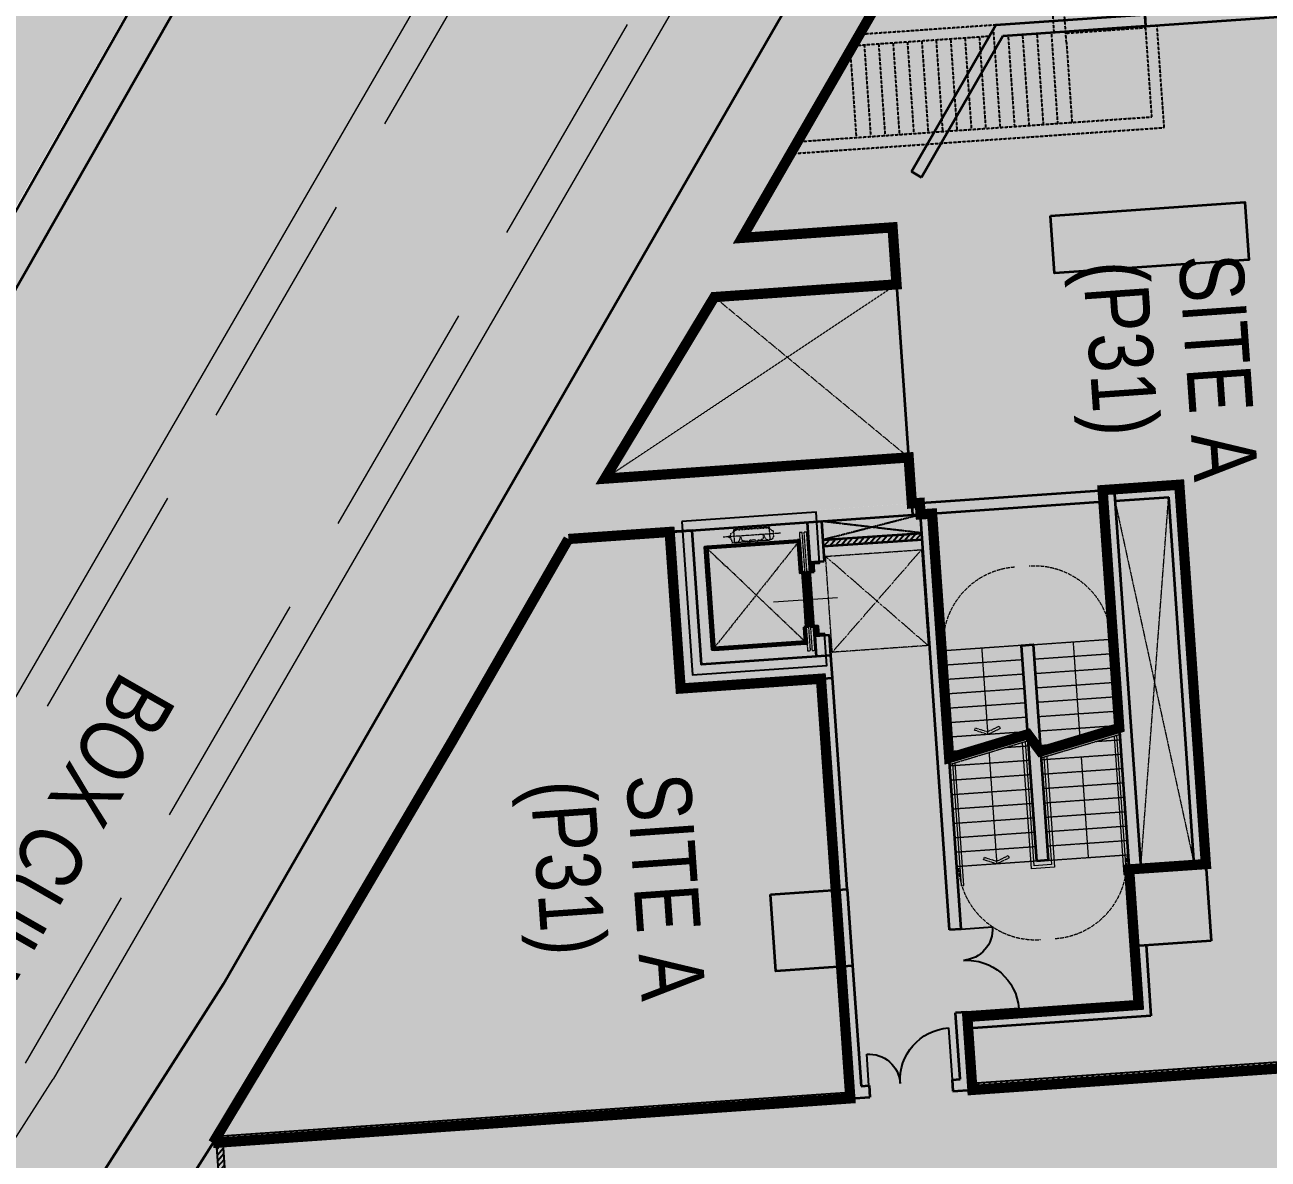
# Model space of a CAD drawing. Header units: millimetres. Extents: x 833941507 to 1669051331, y 817666127 to 1636299673.
# Drawn here: x 834580014 to 834599415, y 818111603 to 818129307 of the extents above; entities that cross this region are included whole.
import ezdxf

# ---------------------------------------------------------------- set-up
doc = ezdxf.new("R2010")
doc.units = ezdxf.units.MM
doc.header["$LTSCALE"] = 3
for name, pattern in [('3A35X-MADL-P-LT-B01-0$0$ACAD_ISO02W033', [5, 4, -1]), ('3A35X-MAGP-P-ADR-B01-0$0$B0701', [2.34375, 1.5625, -0.78125]), ('3A35X-MAGP-P-ADR-B01-0$0$CENTER2', [1.125, 0.75, -0.125, 0.125, -0.125]), ('3A35X-MAGP-P-ADR-B01-0$0$HIDDEN', [0.375, 0.25, -0.125]), ('ACAD_ISO04W033', [10, 8, -1, 0, -1]), ('B0606', [0.7813, 0.39065, -0.39065]), ('B0701', [2.34375, 1.5625, -0.78125]), ('DASH', [0.35, 0.25, -0.1]), ('DIVIDE', [1.25, 0.5, -0.25, 0, -0.25, 0, -0.25])]:
    doc.linetypes.add(name, pattern=pattern)
for name, color, linetype in [('3A35X-MAGP-P-ADR-B01-0$0$void', 7, '3A35X-MAGP-P-ADR-B01-0$0$CENTER2'), ('_DEVELOPMENT BOUNDARY', 96, 'DIVIDE'), ('_SUBLEASE LINE', 10, 'DIVIDE'), ('BD-CB-SOLID-DH', 251, 'Continuous')]:
    doc.layers.add(name, color=color, linetype=linetype)
for name, color, linetype, lineweight in [('ACM921__', 6, 'Continuous', 0), ('Hatch (LTC&CB)', 252, 'Continuous', 35), ('HATCH-SUBLEASE', 241, 'Continuous', 5), ('UAJ-00ANNO', 7, 'Continuous', 5), ('UAJ-05SYMB-a', 1, 'Continuous', 9), ('UAJ-22INWA', 6, 'Continuous', 35), ('UAJ-22INWA-bw', 3, 'Continuous', 35), ('UAJ-22INWA-y', 8, 'B0701', 9), ('UAJ-23FLOR-h', 251, 'Continuous', 9), ('UAJ-23FLOR-y', 8, 'B0701', 9), ('UAJ-24STAI', 8, 'Continuous', 35), ('UAJ-24STAI-a', 9, '3A35X-MADL-P-LT-B01-0$0$ACAD_ISO02W033', 13), ('UAJ-24STAI-h', 251, 'Continuous', 9), ('UAJ-24STAI-x', 9, 'ACAD_ISO04W033', 5), ('UAJ-24STAI-y', 8, 'B0701', 9), ('UAJ-24STAI-z', 8, 'B0606', 9), ('UAJ-28STRU', 6, 'Continuous', 35), ('UAJ-32INFR', 7, 'Continuous', 25), ('UAJ-34RAIL-a', 1, 'Continuous', 13)]:
    doc.layers.add(name, color=color, linetype=linetype, lineweight=lineweight)
doc.layers.add('UAJ-28STRU-$', color=32, linetype='Continuous', plot=False)
doc.styles.add('3A35X-MSFP-P-ISP2$0$STANDARD', font='arial.ttf', dxfattribs={"width": 0.8})
pattern_1 = [(48.99896, (834578402.495, 818090778.38), (-47.9233, 41.66062), [])]

# ---------------------------------------------------------------- blocks, each defined once
blk = doc.blocks.new('BOX_CUL_20171026')
at = {"layer": 'ACM921__', "ltscale": 25}
for p, q in [((834589.702, 818135.798), (834577.425, 818114.603)), ((834592.475, 818133.602), (834580.454, 818112.849)), ((834562.181, 818084.39, 0), (834580.454, 818112.849))]:
    blk.add_line(p, q, dxfattribs=at)
at = {"layer": 'ACM921__', "linetype": 'DASH', "ltscale": 5}
for p, q in [((834590.135, 818135.548), (834577.858, 818114.353)), ((834592.042, 818133.853), (834580.021, 818113.1))]:
    blk.add_line(p, q, dxfattribs=at)
blk = doc.blocks.new('3A35X-MAGP-P-ADR-B01-0$0$CB-37')
at = {"layer": 'UAJ-24STAI-h'}
for points in [[(1982, 1733), (367, 1733), (367, 1768), (1982, 1768)], [(367, 307), (400, 307), (400, 1733), (367, 1733)], [(1950, 1733), (1982, 1733), (1982, 307), (1950, 307)], [(625, 318), (367, 318), (367, 283), (625, 283)], [(625, 238), (1047, 238), (1047, 283), (625, 283)], [(625, 168), (1047, 168), (1047, 213), (625, 213)], [(1052, 238), (1474, 238), (1474, 283), (1052, 283)], [(1052, 168), (1474, 168), (1474, 213), (1052, 213)], [(1982, 318), (1475, 318), (1475, 283), (1982, 283)], [(475, 93), (625, 93), (625, 150), (475, 150)], [(1475, 93), (1625, 93), (1625, 150), (1475, 150)]]:
    blk.add_hatch(color=256, dxfattribs=at).paths.add_polyline_path(points)
at = {"layer": 'UAJ-05SYMB-a'}
blk.add_line((1050, 758, -3), (1050, -242, -3), dxfattribs=at)
at = {"layer": 'UAJ-24STAI'}
for points in [[(1982, 1733), (367, 1733), (367, 1768), (1982, 1768)], [(1982, 1733), (1450, 1733), (1450, 1768), (1982, 1768)], [(367, 307), (400, 307), (400, 1733), (367, 1733)], [(1950, 1733), (1982, 1733), (1982, 307), (1950, 307)], [(625, 318), (367, 318), (367, 283), (625, 283)], [(625, 238), (1047, 238), (1047, 283), (625, 283)], [(625, 168), (1047, 168), (1047, 213), (625, 213)], [(1052, 238), (1474, 238), (1474, 283), (1052, 283)], [(1052, 168), (1474, 168), (1474, 213), (1052, 213)], [(1982, 318), (1475, 318), (1475, 283), (1982, 283)], [(475, 93), (625, 93), (625, 150), (475, 150)], [(1475, 93), (1625, 93), (1625, 150), (1475, 150)]]:
    blk.add_lwpolyline(points, close=True, dxfattribs=at)
at = {"layer": 'UAJ-24STAI-a'}
for points in [[(2017, 744), (2216, 744), (2216, 1306), (2017, 1306)], [(250, 238), (2100, 238), (2100, 283), (250, 283)], [(250, 168), (2100, 168), (2100, 213), (250, 213)]]:
    blk.add_lwpolyline(points, close=True, dxfattribs=at)
at = {"layer": 'UAJ-24STAI-a', "elevation": -3}
blk.add_lwpolyline([(600, 150), (1500, 150)], dxfattribs=at)
at = {"layer": 'UAJ-24STAI-x'}
for p, q in [((367, 283, -3), (1950, 1733)), ((1982, 283), (400, 1733, -3)), ((2116, 1475), (2116, 575))]:
    blk.add_line(p, q, dxfattribs=at)
at = {"layer": 'UAJ-24STAI-z', "flags": 128}
blk.add_lwpolyline([(2125, 1380, -0.414214), (2128, 1377), (2128, 1353), (2155, 1353, -0.374948), (2163, 1344), (2163, 1333, -0.154243), (2187, 1312), (2189, 1312), (2189, 1290, -0.337584), (2210, 1261), (2210, 782, -0.337584), (2189, 753), (2189, 732), (2187, 731, -0.154243), (2163, 710), (2163, 699, -0.374948), (2155, 690), (2067, 690, -0.37204), (2059, 699, -0.119556), (2038, 706, -0.095493), (2024, 721, -0.104117), (2021, 732), (2021, 785, -0.104117), (2024, 796, -0.127522), (2044, 815, -0.096328), (2089, 829), (2096, 852), (2043, 852), (2043, 864), (2036, 864, -0.414214), (2033, 867), (2033, 882, -0.359988), (2026, 890), (2026, 899), (2024, 933, 0.276227), (2014, 947), (1986, 958), (1983, 958), (1983, 970), (2036, 971), (2036, 1072), (1983, 1074), (1983, 1086), (1986, 1086), (2014, 1096, 0.276227), (2024, 1110), (2026, 1145), (2026, 1154, -0.359988), (2033, 1161), (2033, 1176, -0.414214), (2036, 1179), (2043, 1179), (2043, 1192), (2096, 1192), (2089, 1215, -0.096328), (2044, 1228, -0.08726), (2029, 1240), (2014, 1240), (2014, 1340), (2032, 1340), (2032, 1332, -0.036661), (2038, 1337), (2038, 1337, -0.119256), (2059, 1344), (2059, 1344, -0.371653), (2067, 1353), (2092, 1353), (2092, 1377, -0.414214), (2095, 1380)], format="xyb", close=True, dxfattribs=at)
at = {"layer": 'UAJ-28STRU-$'}
blk.add_lwpolyline([(2400, 2100), (0, 2100), (0, 0), (500, 0), (500, 150), (150, 150), (150, 1950), (2250, 1950), (2250, 150), (1600, 150), (1600, 0), (2400, 0)], close=True, dxfattribs=at)
blk = doc.blocks.new('DD1300')
at = {"layer": 'UAJ-32INFR'}
for p, q in [((0, 810), (0, 0)), ((1300, 0), (1300, 490))]:
    blk.add_line(p, q, dxfattribs=at)
for centre, radius, start, end in [((0, 0), 810, 0, 90), ((1300, 0), 490, 90, 180)]:
    blk.add_arc(centre, radius, start, end, dxfattribs=at)
blk = doc.blocks.new('GBP-LTC-LB01')
at = {"layer": 'BD-CB-SOLID-DH', "ltscale": 10}
h = blk.add_hatch(dxfattribs=at)
h.set_pattern_fill('ANSI31', color=256, scale=20, angle=0.0001, style=0)
h.set_pattern_definition([(48.99896, (834579757.16, 818101399.354), (-47.9233, 41.66062), [])])
h.paths.add_polyline_path([(834594019, 818121276), (834594012, 818121375), (834592466, 818121267), (834592473, 818121168)])
h = blk.add_hatch(dxfattribs=at)
h.set_pattern_fill('ANSI31', color=256, scale=20, angle=0.0001, style=0)
h.set_pattern_definition([(48.99896, (834582084.506, 818092914.94), (-47.9233, 41.66062), [])])
h.paths.add_polyline_path([(834601404, 818113245), (834594793, 818112783), (834594800, 818112683), (834601411, 818113145)])
h = blk.add_hatch(dxfattribs=at)
h.set_pattern_fill('ANSI31', color=256, scale=20, angle=0.0001, style=0)
h.set_pattern_definition(pattern_1)
h.paths.add_polyline_path([(834592888, 818112650), (834587494, 818112272), (834587501, 818112173), (834592895, 818112550)])
h = blk.add_hatch(dxfattribs=at)
h.set_pattern_fill('ANSI31', color=256, scale=20, angle=0.0001, style=0)
h.set_pattern_definition(pattern_1)
h.paths.add_polyline_path([(834586496, 818112203), (834586503, 818112103), (834587501, 818112173), (834587494, 818112272)])
h = blk.add_hatch(dxfattribs=at)
h.set_pattern_fill('ANSI31', color=256, scale=20, angle=0.0001, style=0)
h.set_pattern_definition(pattern_1)
h.paths.add_polyline_path([(834586496, 818112203), (834583017, 818111960), (834582950, 818111855), (834586503, 818112104)])
h = blk.add_hatch(dxfattribs=at)
h.set_pattern_fill('ANSI31', color=256, scale=20, angle=0.0001, style=0)
h.set_pattern_definition(pattern_1)
h.paths.add_polyline_path([(834583204, 818109026), (834583304, 818109033), (834583106, 818111866), (834583006, 818111859)])
h.paths.add_polyline_path([(834583535, 818105736), (834583435, 818105729), (834583608, 818103260), (834583707, 818103267)])
h.paths.add_polyline_path([(834583370, 818106657), (834583470, 818106663), (834583369, 818108105), (834583269, 818108098)])
at = {"layer": 'UAJ-23FLOR-h'}
h = blk.add_hatch(dxfattribs=at)
h.set_pattern_fill('EARTH,_O', color=256, scale=180, angle=45)
h.set_pattern_definition([(45.0000001, (-1082349.7, 54794.9), (-3e-06, 1616.4461018), [1143, -1143]), (45.0000001, (-1082652.8, 55098), (-3e-06, 1616.4461018), [1143, -1143]), (45.0000001, (-1082955.9, 55401.1), (-3e-06, 1616.4461018), [1143, -1143]), (135.0000001, (-1082955.9, 55603.1), (-1616.4461018, -3e-06), [1143, -1143]), (135.0000001, (-1082652.8, 55906.2), (-1616.4461018, -3e-06), [1143, -1143]), (135.0000001, (-1082349.7, 56209.3), (-1616.4461018, -3e-06), [1143, -1143])])
h.paths.add_polyline_path([(834669469, 818015499), (834651081, 818014214), (834651091, 818014066), (834669480, 818015352)], flags=16)
edge = h.paths.add_edge_path()
edge.add_arc((834611764, 818123015), 22001, 94.0007, 118.6887)
edge.add_line((834601202, 818142316), (834593918, 818141228))
edge.add_arc((834611768, 818123014), 25503, 93.9972, 134.4213, ccw=False)
edge.add_line((834609991, 818148455), (834618164, 818149026))
edge.add_line((834618164, 818149026), (834618408, 818145535))
edge.add_line((834618408, 818145535), (834616365, 818145392))
edge.add_line((834616365, 818145392), (834616609, 818141901))
edge.add_line((834616609, 818141901), (834611622, 818141552))
edge.add_line((834611622, 818141552), (834611378, 818145043))
edge.add_line((834611378, 818145043), (834610229, 818144963))
h.paths.add_polyline_path([(834673233, 818197366), (834607546, 818192774), (834599172, 818174435), (834588349, 818152375), (834578622, 818133891), (834568418, 818115665), (834556457, 818095618), (834546606, 818080042), (834532219, 818058624), (834523692, 818046596), (834515684, 818035708), (834508244, 818025930), (834500656, 818016266), (834489787, 818002934), (834483448, 817995421), (834478638, 817989842), (834458454, 817967379), (834441506, 817949096), (834383076, 817886437), (834482027, 817893355), (834551919, 817920009), (834634905, 817930637), (834634023, 817939309), (834633770, 817941796), (834633578, 817943687), (834508697, 817930984), (834507053, 817930191), (834506409, 817939427), (834507657, 817945567), (834503417, 818006767), (834503064, 818011763), (834514053, 818025792), (834520785, 818034889), (834526319, 818042437), (834532382, 818050706), (834536346, 818056473), (834542258, 818065226), (834550406, 818077287), (834561579, 818095002), (834574523, 818117080), (834587769, 818140310), (834609774, 818143595), (834610002, 818140336), (834634253, 818142031), (834636807, 818105492), (834642791, 818105914), (834646279, 818056033), (834640293, 818055614), (834643382, 818011425), (834641138, 818011268), (834645776, 817944928), (834639048, 817944244), (834640362, 817931328), (834651070, 817932707), (834650588, 817936476), (834685106, 817940897), (834685588, 817937128), (834691374, 817937869)])
at = {"layer": 'UAJ-24STAI-x'}
for points in [[(834596576, 818119611), (834596371, 818119677), (834596177, 818119583), (834596195, 818119547), (834596374, 818119634), (834596564, 818119573)], [(834595233, 818118324), (834595039, 818118231), (834594834, 818118296), (834594846, 818118334), (834595036, 818118274), (834595215, 818118360)], [(834596702, 818117815), (834596497, 818117881), (834596303, 818117788), (834596320, 818117752), (834596500, 818117838), (834596690, 818117777)], [(834595374, 818116304), (834595180, 818116210), (834594975, 818116276), (834594987, 818116314), (834595177, 818116253), (834595357, 818116340)]]:
    blk.add_hatch(color=256, dxfattribs=at).paths.add_polyline_path(points)
at = {"layer": '3A35X-MAGP-P-ADR-B01-0$0$void', "ltscale": 4}
for p, q in [((834592465, 818121273), (834593991, 818121666)), ((834594011, 818121375), (834592446, 818121558))]:
    blk.add_line(p, q, dxfattribs=at)
at = {"layer": 'UAJ-05SYMB-a', "linetype": '3A35X-MAGP-P-ADR-B01-0$0$B0701'}
for p, q in [((834594110, 818119619), (834592509, 818121011)), ((834592613, 818119514), (834594005, 818121115))]:
    blk.add_line(p, q, dxfattribs=at)
at = {"layer": 'UAJ-05SYMB-a', "linetype": '3A35X-MAGP-P-ADR-B01-0$0$B0701', "elevation": 0}
blk.add_lwpolyline([(834592509, 818121011), (834594005, 818121115), (834594110, 818119619), (834592613, 818119514)], close=True, dxfattribs=at)
at = {"layer": 'UAJ-22INWA'}
for p, q in [((834595166, 818129305), (834597489, 818129467)), ((834597489, 818129467), (834597502, 818129288)), ((834593847, 818127016), (834595166, 818129305)), ((834597502, 818129288, 0), (834595274, 818129132, 0)), ((834597502, 818129288), (834595274, 818129132)), ((834595274, 818129132), (834594003, 818126926)), ((834594003, 818126926), (834593847, 818127016)), ((834593855, 818121837), (834597012, 818122057)), ((834598029, 818122129), (834597011, 818122057)), ((834597012, 818122057), (834597426, 818116137)), ((834598450, 818116114), (834598029, 818122129)), ((834594171, 818121678), (834596845, 818121865)), ((834596845, 818121865), (834597394, 818114009)), ((834597024, 818121878), (834597863, 818121937)), ((834598263, 818116196), (834597863, 818121937)), ((834594445, 818115182), (834593992, 818121666)), ((834594625, 818115194), (834594171, 818121678)), ((834592221, 818121541), (834592265, 818120918)), ((834592446, 818121558), (834592489, 818120934)), ((834592465, 818121267), (834594011, 818121375)), ((834592473, 818121168), (834594019, 818121276)), ((834592265, 818120918), (834592489, 818120934)), ((834592345, 818119771), (834592569, 818119786)), ((834592368, 818119447), (834592345, 818119771)), ((834592592, 818119462), (834592569, 818119786)), ((834592437, 818119101), (834592668, 818115805)), ((834592847, 818115817), (834592617, 818119114)), ((834594625, 818115194), (834594445, 818115182)), ((834597509, 818114940), (834597586, 818113842)), ((834592751, 818114608), (834592895, 818112550)), ((834592931, 818114620), (834593062, 818112742)), ((834594715, 818113897), (834594536, 818113885)), ((834594608, 818112850), (834594536, 818113885)), ((834594721, 818113823), (834594715, 818113897)), ((834597394, 818114009), (834594721, 818113823)), ((834597586, 818113842), (834594733, 818113643)), ((834594800, 818112683), (834594733, 818113643)), ((834593062, 818112742), (834593187, 818112751)), ((834593187, 818112751), (834593199, 818112571)), ((834594483, 818112842), (834594608, 818112850)), ((834594483, 818112842), (834594496, 818112662)), ((834594496, 818112662), (834594800, 818112683)), ((834592895, 818112550), (834593199, 818112571))]:
    blk.add_line(p, q, dxfattribs=at)
blk.add_lwpolyline([(834593867, 818121657), (834593992, 818121666)], dxfattribs=at)
blk.add_lwpolyline([(834595804, 818116254), (834595568, 818119621), (834595748, 818119633), (834595983, 818116267)], close=True, dxfattribs=at)
at = {"layer": 'UAJ-22INWA-bw', "lineweight": -3}
for p, q in [((834601404, 818113245, 0), (834594793, 818112783)), ((834601411, 818113145, 0), (834594800, 818112683)), ((834583017, 818111960), (834592888, 818112650)), ((834583106, 818111866), (834592895, 818112551)), ((834587493, 818112273, 0), (834587500, 818112173, 0)), ((834586496, 818112203, 0), (834586503, 818112104, 0)), ((834582950, 818111855), (834583006, 818111859)), ((834583204, 818109026), (834583006, 818111859)), ((834583304, 818109033), (834583106, 818111866))]:
    blk.add_line(p, q, dxfattribs=at)
at = {"layer": 'UAJ-22INWA-y'}
blk.add_lwpolyline([(834597012, 818122057), (834597748, 818122109)], dxfattribs=at)
at = {"layer": 'UAJ-23FLOR-y'}
for p, q in [((834597024, 818121878), (834598263, 818116196)), ((834597426, 818116132), (834597862, 818121936))]:
    blk.add_line(p, q, dxfattribs=at)
at = {"layer": 'UAJ-24STAI-a', "ltscale": 0.2}
for p, q in [((834596371, 818119677), (834596478, 818118149)), ((834594945, 818119577), (834595039, 818118231)), ((834595864, 818117965), (834597092, 818118333)), ((834594438, 818117864), (834595665, 818118235)), ((834594445, 818117764), (834595672, 818118135)), ((834595871, 818117866), (834597099, 818118233)), ((834595059, 818117950), (834595180, 818116210)), ((834596497, 818117881), (834596607, 818116310))]:
    blk.add_line(p, q, dxfattribs=at)
for points in [[(834595748, 818119633), (834596995, 818119721)], [(834595568, 818119621), (834594321, 818119534)], [(834595763, 818119409), (834597010, 818119496)], [(834595584, 818119396), (834594337, 818119309)], [(834595779, 818119184), (834597026, 818119272)], [(834595600, 818119172), (834594353, 818119085)], [(834595615, 818118947), (834594368, 818118860)], [(834595795, 818118960), (834597042, 818119047)], [(834595631, 818118723), (834594384, 818118636)], [(834595811, 818118736), (834597058, 818118823)], [(834595647, 818118499), (834594400, 818118411)], [(834595826, 818118511), (834597073, 818118598)], [(834595842, 818118287), (834597089, 818118374)], [(834595662, 818118274), (834594415, 818118187)], [(834595858, 818118062), (834596289, 818118092)], [(834596732, 818118123), (834597105, 818118149)], [(834594864, 818117993), (834594431, 818117962)], [(834595678, 818118050), (834595303, 818118023)], [(834595873, 818117838), (834597120, 818117925)], [(834595694, 818117825), (834594447, 818117738)], [(834595709, 818117601), (834594462, 818117514)], [(834595889, 818117613), (834597136, 818117700)], [(834595725, 818117376), (834594478, 818117289)], [(834595905, 818117389), (834597152, 818117476)], [(834595741, 818117152), (834594494, 818117065)], [(834595920, 818117164), (834597167, 818117252)], [(834595757, 818116927), (834594510, 818116840)], [(834595936, 818116940), (834597183, 818117027)], [(834595952, 818116715), (834597199, 818116803)], [(834595772, 818116703), (834594525, 818116616)], [(834595967, 818116491), (834597214, 818116578)], [(834595788, 818116478), (834594541, 818116391)], [(834595983, 818116267), (834597230, 818116354)], [(834595804, 818116254), (834594557, 818116167)]]:
    blk.add_lwpolyline(points, dxfattribs=at)
at = {"layer": 'UAJ-24STAI-a', "ltscale": 5}
for centre, start, end in [((834595542, 818119644), 93.9992, 183.9992), ((834595771, 818119660), 3.9992, 93.9992), ((834596010, 818116243), 273.9992, 3.9992), ((834595780, 818116227), 183.9992, 273.9992)]:
    blk.add_arc(centre, 1200, start, end, dxfattribs=at)
at = {"layer": 'UAJ-24STAI-x'}
for points in [[(834595233, 818118324), (834595039, 818118231), (834594834, 818118296), (834594846, 818118334), (834595036, 818118274), (834595215, 818118360)], [(834595374, 818116304), (834595180, 818116210), (834594975, 818116276), (834594987, 818116314), (834595177, 818116253), (834595357, 818116340)]]:
    blk.add_lwpolyline(points, close=True, dxfattribs=at)
at = {"layer": 'UAJ-24STAI-y', "linetype": '3A35X-MAGP-P-ADR-B01-0$0$HIDDEN', "lineweight": -3, "ltscale": 5}
blk.add_line((834596075, 818129198), (834595904, 818131633), dxfattribs=at)
for points in [[(834596267, 818129031), (834596084, 818131646)], [(834591951, 818127295), (834597793, 818127704), (834597681, 818129300)], [(834595166, 818129305), (834593033, 818129156)], [(834595125, 818129233), (834595232, 818127705)], [(834595581, 818129153), (834595681, 818127736)], [(834595806, 818129169), (834595905, 818127752)], [(834596030, 818129185), (834596129, 818127768)], [(834596256, 818129177), (834597503, 818129264)], [(834597601, 818127871), (834597502, 818129288)], [(834595063, 818129127), (834592931, 818128978)], [(834593112, 818128990), (834593212, 818127564)], [(834593336, 818129006), (834593436, 818127580)], [(834593561, 818129022), (834593660, 818127595)], [(834593785, 818129037), (834593885, 818127611)], [(834594010, 818129053), (834594109, 818127627)], [(834594234, 818129069), (834594334, 818127642)], [(834594459, 818129085), (834594558, 818127658)], [(834594683, 818129100), (834594783, 818127674)], [(834594907, 818129116), (834595007, 818127689)], [(834595357, 818129138), (834595456, 818127721)], [(834596267, 818129031), (834596354, 818127784)], [(834592900, 818128795), (834592987, 818127548)], [(834592045, 818127482), (834597601, 818127871)]]:
    blk.add_lwpolyline(points, dxfattribs=at)
at = {"layer": 'UAJ-34RAIL-a'}
for points in [[(834595960, 818117892), (834596081, 818116158), (834595722, 818116133), (834595584, 818118108)], [(834595916, 818117879), (834596033, 818116200), (834595764, 818116181), (834595628, 818118121)], [(834597010, 818118207), (834597161, 818116048), (834597206, 818116051), (834597055, 818118220)], [(834594489, 818117778), (834594622, 818115871), (834594667, 818115874), (834594533, 818117791)]]:
    blk.add_lwpolyline(points, dxfattribs=at)
at = {"ltscale": 10, "xscale": 1000, "yscale": 1000, "zscale": 1000}
blk.add_blockref('BOX_CUL_20171026', (0, 0), dxfattribs=at)
at = {"rotation": 93.99918713705974}
blk.add_blockref('3A35X-MAGP-P-ADR-B01-0$0$CB-37', (834592528, 818119307), dxfattribs=at)
at = {"layer": 'UAJ-32INFR', "xscale": -1}
for p, rotation in [((834594715, 818113897), 273.9985499598003), ((834594483, 818112842), 3.998549959800313)]:
    blk.add_blockref('DD1300', p, dxfattribs=dict(at, rotation=rotation))
blk = doc.blocks.new('GBP-STR-B01-L1')
at = {"layer": 'UAJ-28STRU'}
for p, q in [((834583112, 818114341), (834595395, 818135657)), ((834591205, 818125982), (834595664, 818133720)), ((834593805, 818122555), (834593867, 818121657)), ((834588496, 818121282), (834593867, 818121657)), ((834584138, 818113719), (834588496, 818121282)), ((834583112, 818114341), (834579487, 818108656)), ((834584138, 818113719), (834579133, 818105869))]:
    blk.add_line(p, q, dxfattribs=at)
for points in [[(834594778, 818141357), (834587768, 818140310), (834586643, 818138328), (834579233, 818125279), (834567220, 818104370), (834566711, 818103506), (834561578, 818095002), (834556162, 818086302), (834550875, 818078006), (834550324, 818077167), (834536235, 818056310)], [(834578173, 818122228), (834579754, 818124981), (834585338, 818134793)], [(834595664, 818133720), (834597185, 818133826), (834597502, 818129288), (834600993, 818129532), (834600969, 818129881), (834598375, 818129699), (834598030, 818134637)], [(834591205, 818125982), (834593554, 818126146)], [(834593616, 818125256), (834593554, 818126146)], [(834593805, 818122555), (834589064, 818122224), (834590773, 818125058), (834593616, 818125256)], [(834593616, 818125256), (834593805, 818122555)]]:
    blk.add_lwpolyline(points, dxfattribs=at)
for points in [[(834596020, 818126327), (834599052, 818126539), (834599115, 818125641), (834596082, 818125429)], [(834590076, 818121392), (834590247, 818118948), (834592616, 818119113), (834592592, 818119462), (834590572, 818119321), (834590426, 818121416)], [(834598527, 818115011), (834597330, 818114928), (834597246, 818116125), (834598443, 818116208)], [(834591650, 818115734), (834592847, 818115817), (834592931, 818114620), (834591733, 818114536)]]:
    blk.add_lwpolyline(points, close=True, dxfattribs=at)

msp = doc.modelspace()

# ---------------------------------------------------------------- hatches: boundary and pattern name
at = {"layer": 'Hatch (LTC&CB)'}
h = msp.add_hatch(dxfattribs=at)
h.set_pattern_fill('ANSI38', color=256, scale=100)
h.set_pattern_definition([(318.99984, (834479093.73, 818230174.15), (208.29942, 239.6197), []), (48.99984, (834479093.73, 818230174.15), (176.97914, 687.53882), [793.75, -476.25])])
edge = h.paths.add_edge_path()
edge.add_line((834601196, 818142315), (834603754, 818142696))
edge.add_line((834603754, 818142696), (834603902, 818141707))
edge.add_line((834603902, 818141707), (834603810, 818141694))
edge.add_arc((834611763, 818123016), 20300, 113.0644, 141.3576)
edge.add_line((834595908, 818135693), (834595395, 818135657))
edge.add_line((834595395, 818135657), (834583112, 818114341))
edge.add_line((834583112, 818114341), (834578122, 818106514))
edge.add_line((834578122, 818106514), (834575732, 818102809))
edge.add_line((834575732, 818102809), (834574387, 818100726))
edge.add_line((834574387, 818100726), (834573114, 818098752))
edge.add_line((834573114, 818098752), (834573145, 818098731))
edge.add_line((834573145, 818098731), (834569989, 818093770))
edge.add_line((834569989, 818093770), (834566535, 818088386))
edge.add_line((834566535, 818088386), (834566514, 818088398))
edge.add_line((834566514, 818088398), (834558744, 818076257))
edge.add_line((834558744, 818076257), (834557653, 818074496))
edge.add_line((834557653, 818074496), (834553499, 818068289))
edge.add_line((834553499, 818068289), (834548581, 818060932))
edge.add_line((834548581, 818060932), (834544328, 818054726))
edge.add_line((834544328, 818054726), (834544332, 818054705))
edge.add_line((834544332, 818054705), (834540325, 818048717))
edge.add_line((834540325, 818048717), (834541041, 818048233))
edge.add_line((834541041, 818048233), (834540090, 818046824))
edge.add_line((834540090, 818046824), (834539738, 818047062))
edge.add_line((834539738, 818047062), (834533116, 818038378))
edge.add_line((834533116, 818038378), (834515221, 818015147))
edge.add_arc((834538026, 818000636), 27030, 147.5323, 176.1871)
edge.add_line((834511056, 818002434), (834511445, 817996891))
edge.add_line((834511445, 817996891), (834511474, 817996475))
edge.add_line((834511474, 817996475), (834508641, 817996277))
edge.add_line((834508641, 817996277), (834508911, 817992422))
edge.add_line((834508911, 817992422), (834511353, 817992956))
edge.add_line((834511353, 817992956), (834513358, 817964213))
edge.add_line((834513358, 817964213), (834513309, 817964210))
edge.add_line((834513309, 817964210), (834513879, 817955919))
edge.add_line((834513879, 817955919), (834514877, 817955988))
edge.add_line((834514877, 817955988), (834515053, 817953464))
edge.add_arc((834528221, 817954383), 13200, 183.9904, 259.8372)
edge.add_line((834525892, 817941390), (834525975, 817940579))
edge.add_line((834525975, 817940579), (834555356, 817943567))
edge.add_line((834555356, 817943567), (834594712, 817947571))
edge.add_line((834594712, 817947571), (834594754, 817947153))
edge.add_line((834594754, 817947153), (834616097, 817949324))
edge.add_line((834616097, 817949324), (834631854, 817950927))
edge.add_line((834631854, 817950927), (834631837, 817951177))
edge.add_line((834631837, 817951177), (834639760, 817951731))
edge.add_line((834639760, 817951731), (834640507, 817944392))
edge.add_line((834640507, 817944392), (834508704, 817930984))
edge.add_line((834508704, 817930984), (834508664, 817930982))
edge.add_line((834508664, 817930982), (834507053, 817930191))
edge.add_line((834507053, 817930191), (834506409, 817939427))
edge.add_line((834506409, 817939427), (834507675, 817945699))
edge.add_line((834507675, 817945699), (834503068, 818011767))
edge.add_line((834503068, 818011767), (834515006, 818027008))
edge.add_line((834515006, 818027008), (834526319, 818042437))
edge.add_line((834526319, 818042437), (834533248, 818051888))
edge.add_line((834533248, 818051888), (834545205, 818069586))
edge.add_line((834545205, 818069586), (834551695, 818079201))
edge.add_line((834551695, 818079201), (834551701, 818079301))
edge.add_line((834551701, 818079301), (834554860, 818084258))
edge.add_line((834554860, 818084258), (834556163, 818086302))
edge.add_line((834556163, 818086302), (834561579, 818095002))
edge.add_line((834561579, 818095002), (834564610, 818100024))
edge.add_line((834564610, 818100024), (834566712, 818103505))
edge.add_line((834566712, 818103505), (834567221, 818104370))
edge.add_line((834567221, 818104370), (834571220, 818111331))
edge.add_line((834571220, 818111331), (834579234, 818125278))
edge.add_line((834579234, 818125278), (834584805, 818135091))
edge.add_line((834584805, 818135091), (834587768, 818140310))
edge.add_line((834587768, 818140310), (834593953, 818141233))
edge.add_arc((834611682, 818123279), 25233, 93.846, 134.6379, ccw=False)
edge.add_line((834609990, 818148455), (834618164, 818149026))
edge.add_line((834618164, 818149026), (834618408, 818145535))
edge.add_line((834618408, 818145535), (834616365, 818145392))
edge.add_line((834616365, 818145392), (834616609, 818141901))
edge.add_line((834616609, 818141901), (834611621, 818141552))
edge.add_line((834611621, 818141552), (834611377, 818145043))
edge.add_arc((834611845, 818122938), 22110, 91.2125, 118.7926)
h = msp.add_hatch(color=256, dxfattribs=at)
h.dxf.hatch_style = 1
h.paths.add_polyline_path([(834595395, 818135657), (834600546, 818136017), (834600629, 818134819), (834598030, 818134637), (834598082, 818133889), (834595664, 818133720), (834591205, 818125982), (834593554, 818126146), (834593616, 818125256), (834590773, 818125058), (834589064, 818122224), (834593805, 818122555), (834593855, 818121837), (834590064, 818121572), (834590076, 818121392), (834588496, 818121282), (834584138, 818113719), (834580788, 818108464), (834581163, 818103089), (834578131, 818102877), (834578124, 818102977), (834575732, 818102809), (834578122, 818106514), (834583112, 818114341)])
h = msp.add_hatch(color=256, dxfattribs=at)
h.dxf.hatch_style = 1
edge = h.paths.add_edge_path()
edge.add_line((834592437, 818119101), (834592895, 818112551))
edge.add_line((834592895, 818112551), (834582950, 818111855))
edge.add_line((834582950, 818111855), (834580960, 818108734))
edge.add_line((834580960, 818108734), (834580789, 818108456))
edge.add_line((834580789, 818108456), (834581164, 818103089))
edge.add_line((834581164, 818103089), (834578131, 818102877))
edge.add_line((834578131, 818102877), (834578240, 818101321))
edge.add_line((834578240, 818101321), (834587794, 818101963))
edge.add_line((834587794, 818101963), (834588561, 818090989))
edge.add_line((834588561, 818090989), (834578086, 818090260))
edge.add_line((834578086, 818090260), (834577711, 818090234))
edge.add_line((834577711, 818090234), (834577697, 818090438))
edge.add_line((834577697, 818090438), (834577197, 818097596))
edge.add_line((834577197, 818097596), (834577017, 818097583))
edge.add_line((834577017, 818097583), (834575782, 818095645))
edge.add_line((834575782, 818095645), (834574413, 818096185))
edge.add_line((834574413, 818096185), (834574412, 818096519))
edge.add_line((834574412, 818096519), (834572479, 818097283))
edge.add_line((834572479, 818097283), (834569623, 818092825))
edge.add_line((834569623, 818092825), (834573784, 818090172))
edge.add_line((834573784, 818090172), (834574913, 818089422))
edge.add_line((834574913, 818089422), (834569262, 818080572))
edge.add_line((834569262, 818080572), (834568488, 818081066))
edge.add_line((834568488, 818081066), (834563541, 818073307))
edge.add_line((834563541, 818073307), (834558817, 818076319))
edge.add_line((834558817, 818076319), (834556763, 818073166))
edge.add_line((834556763, 818073166), (834540325, 818048717))
edge.add_line((834540325, 818048717), (834541041, 818048233))
edge.add_line((834541041, 818048233), (834540090, 818046824))
edge.add_line((834540090, 818046824), (834539738, 818047062))
edge.add_line((834539738, 818047062), (834533116, 818038378))
edge.add_line((834533116, 818038378), (834537099, 818035335))
edge.add_line((834537099, 818035335), (834547994, 818050137))
edge.add_line((834547994, 818050137), (834547980, 818050328))
edge.add_line((834547980, 818050328), (834550067, 818053192))
edge.add_line((834550067, 818053192), (834550915, 818053251))
edge.add_line((834550915, 818053251), (834551421, 818044137))
edge.add_line((834551421, 818044137), (834571728, 818045556))
edge.add_line((834571728, 818045556), (834571357, 818050868))
edge.add_line((834571357, 818050868), (834579512, 818051438))
edge.add_line((834579512, 818051438), (834579499, 818051613))
edge.add_line((834579499, 818051613), (834584149, 818051938))
edge.add_line((834584149, 818051938), (834587602, 818002546))
edge.add_line((834587602, 818002546), (834587851, 818002563))
edge.add_line((834587851, 818002563), (834587991, 818000568))
edge.add_line((834587991, 818000568), (834587741, 818000551))
edge.add_line((834587741, 818000551), (834587902, 817998253))
edge.add_line((834587902, 817998253), (834588151, 817998271))
edge.add_line((834588151, 817998271), (834588291, 817996275))
edge.add_line((834588291, 817996275), (834587293, 817996206))
edge.add_line((834587293, 817996206), (834587305, 817996029))
edge.add_line((834587305, 817996029), (834584423, 817995828))
edge.add_line((834584423, 817995828), (834584587, 817993484))
edge.add_line((834584587, 817993484), (834582845, 817993362))
edge.add_line((834582845, 817993362), (834584672, 817966534))
edge.add_line((834584672, 817966534), (834585071, 817966562))
edge.add_line((834585071, 817966562), (834584984, 817967806))
edge.add_line((834584984, 817967806), (834592068, 817968301))
edge.add_arc((834592784, 817968809), 878, 215.3126, 313.4604)
edge.add_line((834593388, 817968172), (834595803, 817970552))
edge.add_arc((834533796, 818020683), 79737, 321.04561, 325.38727)
edge.add_line((834599420, 817975390), (834599550, 817975580))
edge.add_line((834599550, 817975580), (834600673, 817977262))
edge.add_line((834600673, 817977262), (834591898, 817976649))
edge.add_line((834591898, 817976649), (834591407, 817983682))
edge.add_line((834591407, 817983682), (834598514, 817984179))
edge.add_line((834598514, 817984179), (834599006, 817977146))
edge.add_line((834599006, 817977146), (834600673, 817977262))
edge.add_arc((834533796, 818020683), 79737, 327.00609, 330.13226)
edge.add_arc((834599406, 817975533), 6489, 56.9845, 64.6582)
edge.add_line((834602183, 817981398), (834603015, 817982886))
edge.add_line((834603015, 817982886), (834602961, 817983660))
edge.add_line((834602961, 817983660), (834604469, 817983766))
edge.add_arc((834541767, 818016414), 70693, 332.49425, 334.65533)
edge.add_line((834605656, 817986153), (834605705, 817986257))
edge.add_arc((834539090, 818017744), 73681, 334.7007, 337.88303)
edge.add_arc((834467177, 818046970), 151307, 337.88303, 339.6529)
edge.add_arc((834511488, 818029302), 103624, 340.29349, 342.16724)
edge.add_line((834610133, 817997568), (834602990, 817997069))
edge.add_line((834602990, 817997069), (834603027, 817996545))
edge.add_line((834603027, 817996545), (834599386, 817996291))
edge.add_line((834599386, 817996291), (834598959, 818002398))
edge.add_line((834598959, 818002398), (834599059, 818002405))
edge.add_line((834599059, 818002405), (834598832, 818005650))
edge.add_line((834598832, 818005650), (834602174, 818005883))
edge.add_line((834602174, 818005883), (834602134, 818006457))
edge.add_line((834602134, 818006457), (834609731, 818006988))
edge.add_line((834609731, 818006988), (834609489, 818010435))
edge.add_line((834609489, 818010435), (834609669, 818010447))
edge.add_line((834609669, 818010447), (834609505, 818012792))
edge.add_line((834609505, 818012792), (834609325, 818012779))
edge.add_line((834609325, 818012779), (834609200, 818014574))
edge.add_line((834609200, 818014574), (834600959, 818013998))
edge.add_line((834600959, 818013998), (834600842, 818015664))
edge.add_line((834600842, 818015664), (834599595, 818015577))
edge.add_line((834599595, 818015577), (834600000, 818009786))
edge.add_line((834600000, 818009786), (834597663, 818009623))
edge.add_line((834597663, 818009623), (834597508, 818011839))
edge.add_line((834597508, 818011839), (834595107, 818011671))
edge.add_line((834595107, 818011671), (834594633, 818018443))
edge.add_line((834594633, 818018443), (834595591, 818018510))
edge.add_line((834595591, 818018510), (834595467, 818020280))
edge.add_line((834595467, 818020280), (834596465, 818020350))
edge.add_line((834596465, 818020350), (834596256, 818023343))
edge.add_line((834596256, 818023343), (834594101, 818023192))
edge.add_line((834594101, 818023192), (834593901, 818026055))
edge.add_line((834593901, 818026055), (834594100, 818026069))
edge.add_line((834594100, 818026069), (834593874, 818029311))
edge.add_line((834593874, 818029311), (834593674, 818029297))
edge.add_line((834593674, 818029297), (834593443, 818032614))
edge.add_line((834593443, 818032614), (834593811, 818032640))
edge.add_line((834593811, 818032640), (834593415, 818038303))
edge.add_line((834593415, 818038303), (834593066, 818038279))
edge.add_line((834593066, 818038279), (834592343, 818048632))
edge.add_line((834592343, 818048632), (834594154, 818048758))
edge.add_line((834594154, 818048758), (834596066, 818050846))
edge.add_line((834596066, 818050846), (834604618, 818051444))
edge.add_line((834604618, 818051444), (834603612, 818053018))
edge.add_line((834603612, 818053018), (834602012, 818055217))
edge.add_arc((834593874, 818048433), 10595, 39.8117, 48.0005)
edge.add_line((834600963, 818056307), (834598073, 818058774))
edge.add_line((834598073, 818058774), (834596221, 818060880))
edge.add_line((834596221, 818060880), (834597146, 818061686))
edge.add_line((834597146, 818061686), (834596760, 818062161))
edge.add_line((834596760, 818062161), (834595361, 818063584))
edge.add_line((834595361, 818063584), (834593620, 818065050))
edge.add_line((834593620, 818065050), (834592363, 818065786))
edge.add_line((834592363, 818065786), (834591281, 818066419))
edge.add_arc((834582895, 818050130), 18321, 62.7598, 73.1482)
edge.add_line((834588207, 818067664), (834588088, 818069364))
edge.add_line((834588088, 818069364), (834588257, 818069376))
edge.add_line((834588257, 818069376), (834587292, 818083191))
edge.add_arc((834586639, 818091317), 8152, 274.5947, 290.1344)
edge.add_arc((834586367, 818091393), 8320, 291.7132, 315.6973)
edge.add_arc((834590880, 818086988), 2014, 315.6973, 321.4433)
edge.add_arc((834578146, 818098233), 19000, 318.8582, 324.8337)
edge.add_line((834593678, 818087290), (834594097, 818087908))
edge.add_line((834594097, 818087908), (834592933, 818088646))
edge.add_line((834592933, 818088646), (834593726, 818090008))
edge.add_line((834593726, 818090008), (834590003, 818089748))
edge.add_line((834590003, 818089748), (834588554, 818110468))
edge.add_line((834588554, 818110468), (834601715, 818111388))
edge.add_line((834601715, 818111388), (834601591, 818113158))
edge.add_line((834601591, 818113158), (834594800, 818112683))
edge.add_line((834594800, 818112683), (834594721, 818113823))
edge.add_line((834594721, 818113823), (834597394, 818114009))
edge.add_line((834597394, 818114009), (834597246, 818116125))
edge.add_line((834597246, 818116125), (834598443, 818116208))
edge.add_line((834598443, 818116208), (834598029, 818122129))
edge.add_line((834598029, 818122129), (834596832, 818122045))
edge.add_line((834596832, 818122045), (834597092, 818118333))
edge.add_line((834597092, 818118333), (834595864, 818117965))
edge.add_line((834595864, 818117965), (834595665, 818118235))
edge.add_line((834595665, 818118235), (834594438, 818117864))
edge.add_line((834594438, 818117864), (834594171, 818121678))
edge.add_line((834594171, 818121678), (834593992, 818121666))
edge.add_line((834593992, 818121666), (834593979, 818121845))
edge.add_line((834593979, 818121845), (834590064, 818121572))
edge.add_line((834590064, 818121572), (834590247, 818118948))
edge.add_line((834590247, 818118948), (834592437, 818119101))
h.paths.add_polyline_path([(834584103, 818066771), (834580612, 818066527), (834581525, 818053362), (834591957, 818054091), (834591476, 818060971), (834584542, 818060489)], flags=16)
h.paths.add_polyline_path([(834576272, 818066223), (834577040, 818055250), (834580531, 818055494), (834579764, 818066467)], flags=16)
at = {"layer": 'HATCH-SUBLEASE'}
h = msp.add_hatch(color=256, dxfattribs=at)
h.dxf.hatch_style = 1
edge = h.paths.add_edge_path()
edge.add_line((834588554, 818110468), (834590003, 818089843))
edge.add_line((834590003, 818089843), (834593727, 818090103))
edge.add_arc((834667534, 818046233), 85861, 148.46555, 149.27375, ccw=False)
edge.add_line((834594353, 818091140), (834595058, 818092064))
edge.add_line((834595058, 818092064), (834593622, 818112601))
edge.add_line((834593622, 818112601), (834601411, 818113145))
edge.add_line((834601411, 818113145), (834600816, 818121667))
edge.add_line((834600816, 818121667), (834600402, 818121638))
edge.add_line((834600402, 818121638), (834600008, 818127274))
edge.add_line((834600008, 818127274), (834607330, 818127786))
edge.add_line((834607330, 818127786), (834607201, 818129630))
edge.add_line((834607201, 818129630), (834602613, 818129309))
edge.add_line((834602613, 818129309), (834602380, 818132643))
edge.add_line((834602380, 818132643), (834606968, 818132964))
edge.add_line((834606968, 818132964), (834606737, 818136266))
edge.add_line((834606737, 818136266), (834600558, 818135834))
edge.add_line((834600558, 818135834), (834600624, 818134818))
edge.add_line((834600624, 818134818), (834598030, 818134637))
edge.add_line((834598030, 818134637), (834598082, 818133889))
edge.add_line((834598082, 818133889), (834595672, 818133720))
edge.add_line((834595672, 818133720), (834591205, 818125982))
edge.add_line((834591205, 818125982), (834593554, 818126146))
edge.add_line((834593554, 818126146), (834593616, 818125256))
edge.add_line((834593616, 818125256), (834590773, 818125058))
edge.add_line((834590773, 818125058), (834589064, 818122224))
edge.add_line((834589064, 818122224), (834593805, 818122555))
edge.add_line((834593805, 818122555), (834593855, 818121837))
edge.add_line((834593855, 818121837), (834593979, 818121845))
edge.add_line((834593979, 818121845), (834593992, 818121666))
edge.add_line((834593992, 818121666), (834594171, 818121678))
edge.add_line((834594171, 818121678), (834594438, 818117864))
edge.add_line((834594438, 818117864), (834595665, 818118234))
edge.add_line((834595665, 818118234), (834595864, 818117965))
edge.add_line((834595864, 818117965), (834597092, 818118333))
edge.add_line((834597092, 818118333), (834596832, 818122045))
edge.add_line((834596832, 818122045), (834598029, 818122129))
edge.add_line((834598029, 818122129), (834598443, 818116208))
edge.add_line((834598443, 818116208), (834597246, 818116125))
edge.add_line((834597246, 818116125), (834597394, 818114009))
edge.add_line((834597394, 818114009), (834594721, 818113823))
edge.add_line((834594721, 818113823), (834594800, 818112683))
edge.add_line((834594800, 818112683), (834594701, 818112677))
edge.add_line((834594701, 818112677), (834594825, 818110906))
edge.add_line((834594825, 818110906), (834588554, 818110468))
h = msp.add_hatch(color=256, dxfattribs=at)
h.dxf.hatch_style = 1
edge = h.paths.add_edge_path()
edge.add_line((834588496, 818121282), (834590076, 818121392))
edge.add_line((834590076, 818121392), (834590247, 818118948))
edge.add_line((834590247, 818118948), (834592437, 818119101))
edge.add_line((834592437, 818119101), (834592895, 818112551))
edge.add_line((834592895, 818112551), (834582950, 818111855))
edge.add_arc((834272561, 818300828), 363390, 328.6659, 330.39041)

# ---------------------------------------------------------------- linework, layer by layer
at = {"layer": '_DEVELOPMENT BOUNDARY', "const_width": 160}
msp.add_lwpolyline([(834595672, 818133720), (834591205, 818125982), (834593554, 818126146), (834593616, 818125256), (834590773, 818125058), (834589064, 818122224), (834593805, 818122555), (834593855, 818121837), (834593979, 818121845), (834593992, 818121666), (834594171, 818121678), (834594438, 818117864), (834595665, 818118234), (834595864, 818117965), (834597092, 818118333), (834596832, 818122045), (834598029, 818122129), (834598443, 818116208), (834597246, 818116125), (834597394, 818114009), (834594721, 818113823), (834594800, 818112683), (834594800, 818112683), (834594800, 818112683), (834601411, 818113145)], dxfattribs=at)
msp.add_lwpolyline([(834588496, 818121282), (834590076, 818121392), (834590247, 818118948), (834592437, 818119101), (834592895, 818112551), (834582950, 818111855, 0.007525)], format="xyb", close=True, dxfattribs=at)
at = {"layer": '_SUBLEASE LINE', "const_width": 160}
msp.add_lwpolyline([(834595672, 818133720), (834591205, 818125982), (834593554, 818126146), (834593616, 818125256), (834590773, 818125058), (834589064, 818122224), (834593805, 818122555), (834593855, 818121837), (834593979, 818121845), (834593992, 818121666), (834594171, 818121678), (834594438, 818117864), (834595665, 818118234), (834595864, 818117965), (834597092, 818118333), (834596832, 818122045), (834598029, 818122129), (834598443, 818116208), (834597246, 818116125), (834597394, 818114009), (834594721, 818113823), (834594800, 818112683), (834594800, 818112683), (834601411, 818113145)], dxfattribs=at)
msp.add_lwpolyline([(834588496, 818121282), (834590076, 818121392), (834590247, 818118948), (834592437, 818119101), (834592895, 818112551), (834582950, 818111855, 0.007525)], format="xyb", close=True, dxfattribs=at)
at = {"layer": 'UAJ-23FLOR-y'}
for points in [[(834589064, 818122224), (834593616, 818125256)], [(834593805, 818122555), (834590773, 818125058)]]:
    msp.add_lwpolyline(points, dxfattribs=at)

# ---------------------------------------------------------------- block references
for name in ['GBP-STR-B01-L1', 'GBP-LTC-LB01']:
    msp.add_blockref(name, (0, 0))

# ---------------------------------------------------------------- texts
at = {"layer": 'UAJ-00ANNO', "style": '3A35X-MSFP-P-ISP2$0$STANDARD', "width": 0.8}
for s, rotation, p in [('SITE A', 273.9987, (834598016, 818125694)), ('(P31)', 273.9987, (834596520, 818125590)), ('BOX CULVERT', 240.173, (834581525, 818119251, 0)), ('SITE A', 273.9987, (834589395, 818117588)), ('(P31)', 273.9987, (834587898, 818117483))]:
    msp.add_text(s, height=1000, rotation=rotation, dxfattribs=at).set_placement(p)

doc.saveas('drawing.dxf')
